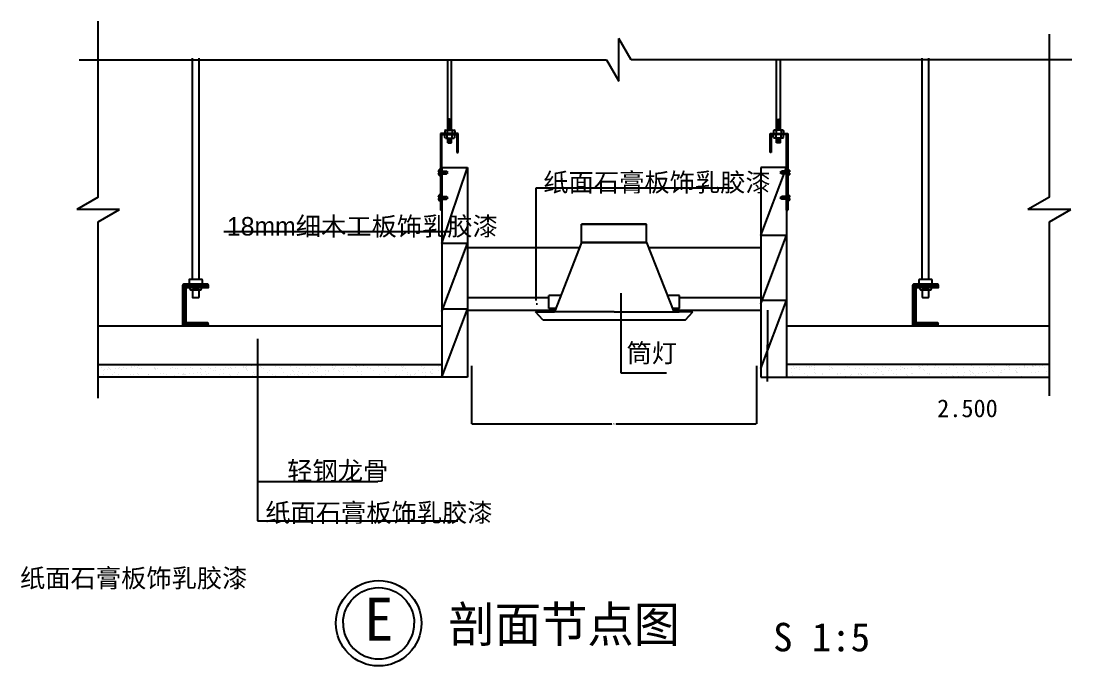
# Model space of a CAD drawing. Header units: metres. Extents: x -88447 to -86924, y -64539 to -63957.
# Drawn here: x -87662 to -86924, y -64467 to -64014 of the extents above; entities that cross this region are included whole.
import ezdxf

# ---------------------------------------------------------------- set-up
doc = ezdxf.new("R2010")
doc.units = ezdxf.units.M
for name, color, linetype in [('10', 8, 'Continuous'), ('16', 3, 'Continuous'), ('20', 1, 'Continuous'), ('7', 7, 'Continuous'), ('8', 7, 'Continuous'), ('D', 3, 'Continuous'), ('PUB_HATCH', 8, 'Continuous'), ('家具', 3, 'Continuous')]:
    doc.layers.add(name, color=color, linetype=linetype)
doc.dimstyles.get("Standard").update_dxf_attribs({"dimtxt": 2.5, "dimasz": 2.5, "dimexe": 1.25, "dimexo": 0.625, "dimtad": 1, "dimcen": 2.5, "dimazin": 3, "dimtfac": 1, "dimtmove": 0, "dimatfit": 3})

# ---------------------------------------------------------------- blocks, each defined once
blk = doc.blocks.new('P0J8LPTW')
at = {"color": 0}
for p, q in [((0, 0), (1, -1)), ((1, -1), (1, 0))]:
    blk.add_line(p, q, dxfattribs=at)
blk = doc.blocks.new('HY-4')
at = {"layer": '20'}
for points in [[(-5, 0, -1), (5, 0, -1)], [(-5, 0, 1), (5, 0, 1)]]:
    blk.add_lwpolyline(points, format="xyb", dxfattribs=at)
blk.add_circle((0, 0), 6, dxfattribs=at)
blk.add_circle((0, 0), 6, dxfattribs=at)
blk = doc.blocks.new('_CLOSEDFILLED')
at = {"color": 0, "linetype": 'BYBLOCK'}
blk.add_solid([(-1, 0.2), (0, 0), (-1, -0.2)], dxfattribs=at)
blk = doc.blocks.new('*D6')
for p, q in [((-87138.24, -64216.79), (-87138.24, -64241.79)), ((-87138.49, -64241.79), (-87138.74, -64241.79)), ((-87138.24, -64266.79), (-87138.24, -64241.79)), ((-87138.24, -64241.79), (-87138.24, -64241.79)), ((-87137.99, -64241.79), (-87137.74, -64241.79))]:
    blk.add_line(p, q)
at = {"layer": 'Defpoints'}
for p in [(-87138.24, -64216.79), (-87138.24, -64241.79), (-87138.24, -64266.79)]:
    blk.add_point(p, dxfattribs=at)
at = {"xscale": 0.25, "yscale": 0.25}
blk.add_blockref('_CLOSEDFILLED', (-87138.24, -64241.79), dxfattribs=at)
at = {"xscale": 0.25, "yscale": 0.25, "rotation": 180}
blk.add_blockref('_CLOSEDFILLED', (-87138.24, -64241.79), dxfattribs=at)
at = {"insert": (-87138.24, -64240.665), "char_height": 1, "attachment_point": 5}
blk.add_mtext('0', dxfattribs=at)
blk = doc.blocks.new('*D7')
for p, q in [((-87345.79, -64255.89), (-87345.79, -64296.67)), ((-87145.79, -64255.89), (-87145.79, -64296.67)), ((-87345.54, -64296.67), (-87247.29, -64296.67)), ((-87244.29, -64296.67), (-87146.04, -64296.67))]:
    blk.add_line(p, q)
at = {"layer": 'Defpoints'}
for p in [(-87345.79, -64255.89), (-87145.79, -64255.89), (-87345.79, -64296.67)]:
    blk.add_point(p, dxfattribs=at)
at = {"xscale": 0.25, "yscale": 0.25, "rotation": 180}
blk.add_blockref('_CLOSEDFILLED', (-87345.79, -64296.67), dxfattribs=at)
at = {"xscale": 0.25, "yscale": 0.25}
blk.add_blockref('_CLOSEDFILLED', (-87145.79, -64296.67), dxfattribs=at)
at = {"insert": (-87245.79, -64296.67), "char_height": 1, "attachment_point": 5}
blk.add_mtext('200', dxfattribs=at)

msp = doc.modelspace()

# ---------------------------------------------------------------- hatches: boundary and pattern name
at = {"layer": '10'}
h = msp.add_hatch(dxfattribs=at)
h.set_pattern_fill('AR-SAND', scale=3)
h.paths.add_polyline_path([(-87287.18, -64216.79), (-87286.74, -64215.67), (-87291.65, -64215.67), (-87291.65, -64207.79), (-87348.79, -64207.79), (-87348.79, -64216.79)])
h.paths.add_polyline_path([(-87142.79, -64216.79), (-87142.79, -64207.79), (-87199.97, -64207.79), (-87199.97, -64215.67), (-87204.85, -64215.67), (-87204.41, -64216.79)])
at = {"layer": '16'}
h = msp.add_hatch(dxfattribs=at)
h.set_pattern_fill('SOLID')
h.paths.add_polyline_path([(-87531.03, -64198.59, -0.41), (-87530.43, -64199.19), (-87530.43, -64200.99), (-87546.03, -64200.99), (-87546.03, -64225.24), (-87530.43, -64225.24), (-87530.43, -64227.04, -0.41), (-87531.03, -64227.64), (-87547.83, -64227.64, -0.41), (-87548.43, -64227.04), (-87548.43, -64199.19, -0.41), (-87547.83, -64198.59)])
h = msp.add_hatch(dxfattribs=at)
h.set_pattern_fill('SOLID')
h.paths.add_polyline_path([(-87018.77, -64198.59, -0.41), (-87018.17, -64199.19), (-87018.17, -64200.99), (-87033.77, -64200.99), (-87033.77, -64225.24), (-87018.17, -64225.24), (-87018.17, -64227.04, -0.41), (-87018.77, -64227.64), (-87035.57, -64227.64, -0.41), (-87036.17, -64227.04), (-87036.17, -64199.19, -0.41), (-87035.57, -64198.59)])

# ---------------------------------------------------------------- linework, layer by layer
at = {"layer": '10'}
for p, q in [((-87366.79, -64169.99), (-87348.79, -64116.61)), ((-87142.79, -64164.41), (-87124.79, -64116.61)), ((-87605.38, -64257.02), (-87605.38, -64257.02)), ((-87604.26, -64259.15), (-87604.26, -64259.15)), ((-87603.69, -64258.09), (-87603.69, -64258.09)), ((-87601.01, -64258.72), (-87601.01, -64258.72)), ((-87600.71, -64256.99), (-87600.71, -64256.99)), ((-87599.98, -64257.67), (-87599.98, -64257.67)), ((-87599.1, -64258.38), (-87599.1, -64258.38)), ((-87595.57, -64258), (-87595.57, -64258)), ((-87593.49, -64257.73), (-87593.49, -64257.73)), ((-87592.92, -64257), (-87592.92, -64257)), ((-87591.24, -64258.07), (-87591.24, -64258.07)), ((-87590.24, -64257.3), (-87590.24, -64257.3)), ((-87588.3, -64257.99), (-87588.3, -64257.99)), ((-87584.81, -64256.59), (-87584.81, -64256.59)), ((-87584.47, -64257.34), (-87584.47, -64257.34)), ((-87582.72, -64256.31), (-87582.72, -64256.31)), ((-87580.47, -64256.97), (-87580.47, -64256.97)), ((-87579.47, -64255.88), (-87579.47, -64255.88)), ((-87578.78, -64258.05), (-87578.78, -64258.05)), ((-87577.83, -64257.86), (-87577.83, -64257.86)), ((-87574.04, -64255.17), (-87574.04, -64255.17)), ((-87571.96, -64254.89), (-87571.96, -64254.89)), ((-87568.47, -64257.48), (-87568.47, -64257.48)), ((-87568.01, -64256.95), (-87568.01, -64256.95)), ((-87567.73, -64258.16), (-87567.73, -64258.16)), ((-87567.6, -64257.91), (-87567.6, -64257.91)), ((-87566.32, -64258.02), (-87566.32, -64258.02)), ((-87556.79, -64257.52), (-87556.79, -64257.52)), ((-87555.55, -64256.93), (-87555.55, -64256.93)), ((-87553.87, -64258), (-87553.87, -64258)), ((-87552.23, -64257.84), (-87552.23, -64257.84)), ((-87546.32, -64257.38), (-87546.32, -64257.38)), ((-87543.1, -64256.9), (-87543.1, -64256.9)), ((-87541.41, -64257.98), (-87541.41, -64257.98)), ((-87536.22, -64257.97), (-87536.22, -64257.97)), ((-87536.09, -64257.43), (-87536.09, -64257.43)), ((-87535.97, -64260.51), (-87535.97, -64260.51)), ((-87535.48, -64258.65), (-87535.48, -64258.65)), ((-87532.72, -64260.08), (-87532.72, -64260.08)), ((-87530.64, -64256.88), (-87530.64, -64256.88)), ((-87528.95, -64257.96), (-87528.95, -64257.96)), ((-87527.28, -64259.37), (-87527.28, -64259.37)), ((-87525.29, -64257.04), (-87525.29, -64257.04)), ((-87525.2, -64259.1), (-87525.2, -64259.1)), ((-87523.46, -64255.14), (-87523.46, -64255.14)), ((-87521.95, -64258.67), (-87521.95, -64258.67)), ((-87519.98, -64258.33), (-87519.98, -64258.33)), ((-87518.18, -64256.86), (-87518.18, -64256.86)), ((-87516.52, -64257.95), (-87516.52, -64257.95)), ((-87516.5, -64257.93), (-87516.5, -64257.93)), ((-87514.82, -64256.91), (-87514.82, -64256.91)), ((-87514.43, -64257.68), (-87514.43, -64257.68)), ((-87511.18, -64257.25), (-87511.18, -64257.25)), ((-87507.95, -64254.82), (-87507.95, -64254.82)), ((-87505.75, -64256.53), (-87505.75, -64256.53)), ((-87505.73, -64256.84), (-87505.73, -64256.84)), ((-87504.58, -64256.96), (-87504.58, -64256.96)), ((-87504.04, -64257.91), (-87504.04, -64257.91)), ((-87503.97, -64258.46), (-87503.97, -64258.46)), ((-87503.67, -64256.26), (-87503.67, -64256.26)), ((-87503.23, -64259.14), (-87503.23, -64259.14)), ((-87500.41, -64255.83), (-87500.41, -64255.83)), ((-87498.94, -64260.53), (-87498.94, -64260.53)), ((-87494.98, -64255.12), (-87494.98, -64255.12)), ((-87493.78, -64256.57), (-87493.78, -64256.57)), ((-87493.27, -64256.81), (-87493.27, -64256.81)), ((-87492.9, -64254.84), (-87492.9, -64254.84)), ((-87491.95, -64254.95), (-87491.95, -64254.95)), ((-87491.58, -64257.89), (-87491.58, -64257.89)), ((-87491.21, -64255.63), (-87491.21, -64255.63)), ((-87488.7, -64260.58), (-87488.7, -64260.58)), ((-87487.73, -64258.82), (-87487.73, -64258.82)), ((-87483.31, -64256.44), (-87483.31, -64256.44)), ((-87480.82, -64256.79), (-87480.82, -64256.79)), ((-87479.13, -64257.87), (-87479.13, -64257.87)), ((-87477.9, -64260.19), (-87477.9, -64260.19)), ((-87475.71, -64255.31), (-87475.71, -64255.31)), ((-87473.08, -64256.49), (-87473.08, -64256.49)), ((-87471.72, -64258.96), (-87471.72, -64258.96)), ((-87470.99, -64259.63), (-87470.99, -64259.63)), ((-87468.36, -64256.77), (-87468.36, -64256.77)), ((-87467.43, -64260.05), (-87467.43, -64260.05)), ((-87466.67, -64257.84), (-87466.67, -64257.84)), ((-87462.27, -64256.1), (-87462.27, -64256.1)), ((-87459.7, -64255.45), (-87459.7, -64255.45)), ((-87458.96, -64256.12), (-87458.96, -64256.12)), ((-87457.2, -64260.1), (-87457.2, -64260.1)), ((-87456.91, -64260.46), (-87456.91, -64260.46)), ((-87455.9, -64256.75), (-87455.9, -64256.75)), ((-87455.48, -64259.31), (-87455.48, -64259.31)), ((-87454.22, -64257.82), (-87454.22, -64257.82)), ((-87453.66, -64260.03), (-87453.66, -64260.03)), ((-87451.8, -64255.96), (-87451.8, -64255.96)), ((-87448.22, -64259.32), (-87448.22, -64259.32)), ((-87446.39, -64259.71), (-87446.39, -64259.71)), ((-87446.14, -64259.04), (-87446.14, -64259.04)), ((-87443.46, -64255.8), (-87443.46, -64255.8)), ((-87443.45, -64256.72), (-87443.45, -64256.72)), ((-87442.89, -64258.62), (-87442.89, -64258.62)), ((-87441.76, -64257.8), (-87441.76, -64257.8)), ((-87441.57, -64256.01), (-87441.57, -64256.01)), ((-87439.48, -64259.45), (-87439.48, -64259.45)), ((-87438.74, -64260.12), (-87438.74, -64260.12)), ((-87437.46, -64257.9), (-87437.46, -64257.9)), ((-87435.92, -64259.58), (-87435.92, -64259.58)), ((-87435.38, -64257.63), (-87435.38, -64257.63)), ((-87432.12, -64257.2), (-87432.12, -64257.2)), ((-87430.99, -64256.7), (-87430.99, -64256.7)), ((-87430.77, -64255.62), (-87430.77, -64255.62)), ((-87429.3, -64257.78), (-87429.3, -64257.78)), ((-87427.45, -64255.94), (-87427.45, -64255.94)), ((-87426.72, -64256.61), (-87426.72, -64256.61)), ((-87426.69, -64256.48), (-87426.69, -64256.48)), ((-87425.69, -64259.63), (-87425.69, -64259.63)), ((-87424.61, -64256.21), (-87424.61, -64256.21)), ((-87423.24, -64259.8), (-87423.24, -64259.8)), ((-87421.36, -64255.78), (-87421.36, -64255.78)), ((-87420.3, -64255.49), (-87420.3, -64255.49)), ((-87418.53, -64256.68), (-87418.53, -64256.68)), ((-87416.85, -64257.75), (-87416.85, -64257.75)), ((-87415.92, -64255.07), (-87415.92, -64255.07)), ((-87414.89, -64259.24), (-87414.89, -64259.24)), ((-87413.84, -64254.79), (-87413.84, -64254.79)), ((-87411.21, -64256.29), (-87411.21, -64256.29)), ((-87410.06, -64255.54), (-87410.06, -64255.54)), ((-87407.23, -64259.94), (-87407.23, -64259.94)), ((-87406.49, -64260.61), (-87406.49, -64260.61)), ((-87406.08, -64256.66), (-87406.08, -64256.66)), ((-87404.42, -64259.11), (-87404.42, -64259.11)), ((-87404.39, -64257.73), (-87404.39, -64257.73)), ((-87399.26, -64255.15), (-87399.26, -64255.15)), ((-87395.21, -64256.43), (-87395.21, -64256.43)), ((-87394.47, -64257.1), (-87394.47, -64257.1)), ((-87394.18, -64259.16), (-87394.18, -64259.16)), ((-87393.62, -64256.63), (-87393.62, -64256.63)), ((-87391.93, -64257.71), (-87391.93, -64257.71)), ((-87390.99, -64260.29), (-87390.99, -64260.29)), ((-87388.79, -64255.02), (-87388.79, -64255.02)), ((-87383.38, -64258.77), (-87383.38, -64258.77)), ((-87381.16, -64256.61), (-87381.16, -64256.61)), ((-87379.48, -64257.68), (-87379.48, -64257.68)), ((-87378.96, -64256.78), (-87378.96, -64256.78)), ((-87378.56, -64255.07), (-87378.56, -64255.07)), ((-87377.85, -64260.41), (-87377.85, -64260.41)), ((-87374.98, -64260.43), (-87374.98, -64260.43)), ((-87374.6, -64259.98), (-87374.6, -64259.98)), ((-87372.91, -64258.63), (-87372.91, -64258.63)), ((-87369.17, -64259.27), (-87369.17, -64259.27)), ((-87368.71, -64256.59), (-87368.71, -64256.59)), ((-87367.08, -64258.99), (-87367.08, -64258.99)), ((-87367.02, -64257.66), (-87367.02, -64257.66)), ((-87124.46, -64257.52), (-87124.46, -64257.52)), ((-87121.23, -64257.69), (-87121.23, -64257.69)), ((-87120.86, -64254.84), (-87120.86, -64254.84)), ((-87119.57, -64256.13), (-87119.57, -64256.13)), ((-87119.15, -64257.42), (-87119.15, -64257.42)), ((-87117.89, -64257.21), (-87117.89, -64257.21)), ((-87115.89, -64256.99), (-87115.89, -64256.99)), ((-87115.45, -64258.59), (-87115.45, -64258.59)), ((-87110.63, -64254.89), (-87110.63, -64254.89)), ((-87110.46, -64256.28), (-87110.46, -64256.28)), ((-87108.96, -64257.2), (-87108.96, -64257.2)), ((-87108.38, -64256), (-87108.38, -64256)), ((-87107.12, -64256.11), (-87107.12, -64256.11)), ((-87105.43, -64257.19), (-87105.43, -64257.19)), ((-87105.13, -64255.57), (-87105.13, -64255.57)), ((-87104.98, -64258.46), (-87104.98, -64258.46)), ((-87099.69, -64254.86), (-87099.69, -64254.86)), ((-87094.75, -64258.51), (-87094.75, -64258.51)), ((-87094.66, -64256.09), (-87094.66, -64256.09)), ((-87092.97, -64257.16), (-87092.97, -64257.16)), ((-87092.95, -64257.34), (-87092.95, -64257.34)), ((-87092.22, -64258.01), (-87092.22, -64258.01)), ((-87083.95, -64258.12), (-87083.95, -64258.12)), ((-87082.2, -64256.07), (-87082.2, -64256.07)), ((-87080.52, -64257.14), (-87080.52, -64257.14)), ((-87076.71, -64257.69), (-87076.71, -64257.69)), ((-87073.48, -64257.99), (-87073.48, -64257.99)), ((-87069.75, -64256.04), (-87069.75, -64256.04)), ((-87068.06, -64257.12), (-87068.06, -64257.12)), ((-87063.7, -64260.48), (-87063.7, -64260.48)), ((-87063.24, -64258.04), (-87063.24, -64258.04)), ((-87061.62, -64260.2), (-87061.62, -64260.2)), ((-87060.71, -64257.83), (-87060.71, -64257.83)), ((-87059.97, -64258.5), (-87059.97, -64258.5)), ((-87058.37, -64259.78), (-87058.37, -64259.78)), ((-87057.29, -64256.02), (-87057.29, -64256.02)), ((-87055.6, -64257.1), (-87055.6, -64257.1)), ((-87052.94, -64259.06), (-87052.94, -64259.06)), ((-87052.44, -64257.65), (-87052.44, -64257.65)), ((-87050.85, -64258.79), (-87050.85, -64258.79)), ((-87047.94, -64254.99), (-87047.94, -64254.99)), ((-87047.6, -64258.36), (-87047.6, -64258.36)), ((-87044.84, -64256), (-87044.84, -64256)), ((-87044.46, -64258.18), (-87044.46, -64258.18)), ((-87043.15, -64257.07), (-87043.15, -64257.07)), ((-87042.17, -64257.64), (-87042.17, -64257.64)), ((-87041.97, -64257.51), (-87041.97, -64257.51)), ((-87040.09, -64257.37), (-87040.09, -64257.37)), ((-87036.84, -64256.94), (-87036.84, -64256.94)), ((-87032.38, -64255.98), (-87032.38, -64255.98)), ((-87031.74, -64257.56), (-87031.74, -64257.56)), ((-87031.4, -64256.23), (-87031.4, -64256.23)), ((-87030.69, -64257.05), (-87030.69, -64257.05)), ((-87029.32, -64255.95), (-87029.32, -64255.95)), ((-87028.46, -64258.32), (-87028.46, -64258.32)), ((-87027.72, -64259), (-87027.72, -64259)), ((-87026.07, -64255.52), (-87026.07, -64255.52)), ((-87020.93, -64257.17), (-87020.93, -64257.17)), ((-87020.64, -64254.81), (-87020.64, -64254.81)), ((-87019.92, -64255.95), (-87019.92, -64255.95)), ((-87018.24, -64257.03), (-87018.24, -64257.03)), ((-87016.43, -64254.81), (-87016.43, -64254.81)), ((-87015.7, -64255.48), (-87015.7, -64255.48)), ((-87012.22, -64258.67), (-87012.22, -64258.67)), ((-87010.46, -64257.04), (-87010.46, -64257.04)), ((-87007.47, -64255.93), (-87007.47, -64255.93)), ((-87005.78, -64257.01), (-87005.78, -64257.01)), ((-87000.23, -64257.09), (-87000.23, -64257.09)), ((-87000.19, -64255.16), (-87000.19, -64255.16)), ((-86996.21, -64258.81), (-86996.21, -64258.81)), ((-86995.47, -64259.49), (-86995.47, -64259.49)), ((-86995.01, -64255.91), (-86995.01, -64255.91)), ((-86993.32, -64256.98), (-86993.32, -64256.98)), ((-86989.43, -64256.7), (-86989.43, -64256.7)), ((-86984.65, -64260.43), (-86984.65, -64260.43)), ((-86984.19, -64255.3), (-86984.19, -64255.3)), ((-86983.45, -64255.98), (-86983.45, -64255.98)), ((-86982.56, -64260.15), (-86982.56, -64260.15)), ((-86982.55, -64255.89), (-86982.55, -64255.89)), ((-86980.87, -64256.96), (-86980.87, -64256.96)), ((-86979.97, -64259.16), (-86979.97, -64259.16)), ((-86979.31, -64259.72), (-86979.31, -64259.72)), ((-86978.96, -64256.57), (-86978.96, -64256.57)), ((-86973.88, -64259.01), (-86973.88, -64259.01)), ((-86973.55, -64260.32), (-86973.55, -64260.32)), ((-86971.8, -64258.73), (-86971.8, -64258.73)), ((-86970.1, -64255.86), (-86970.1, -64255.86)), ((-86968.72, -64256.61), (-86968.72, -64256.61)), ((-86968.54, -64258.31), (-86968.54, -64258.31)), ((-86968.41, -64256.94), (-86968.41, -64256.94)), ((-86967.94, -64255.65), (-86967.94, -64255.65)), ((-86963.96, -64259.3), (-86963.96, -64259.3)), ((-86963.23, -64259.98), (-86963.23, -64259.98)), ((-86963.11, -64257.59), (-86963.11, -64257.59)), ((-86963.08, -64260.18), (-86963.08, -64260.18)), ((-86961.03, -64257.32), (-86961.03, -64257.32)), ((-86957.92, -64256.23), (-86957.92, -64256.23)), ((-86957.78, -64256.89), (-86957.78, -64256.89)), ((-86957.64, -64255.84), (-86957.64, -64255.84)), ((-86955.95, -64256.92), (-86955.95, -64256.92)), ((-86952.84, -64260.23), (-86952.84, -64260.23)), ((-86952.34, -64256.17), (-86952.34, -64256.17)), ((-86951.94, -64255.79), (-86951.94, -64255.79)), ((-86951.2, -64256.47), (-86951.2, -64256.47)), ((-86950.26, -64255.9), (-86950.26, -64255.9)), ((-86947.72, -64259.66), (-86947.72, -64259.66)), ((-86947.45, -64256.09), (-86947.45, -64256.09)), ((-86947.01, -64255.47), (-86947.01, -64255.47)), ((-86945.18, -64255.82), (-86945.18, -64255.82)), ((-86943.5, -64256.89), (-86943.5, -64256.89)), ((-86942.04, -64259.84), (-86942.04, -64259.84)), ((-87603.93, -64262.08), (-87603.93, -64262.08)), ((-87597.62, -64261.96), (-87597.62, -64261.96)), ((-87596.5, -64260.86), (-87596.5, -64260.86)), ((-87593.46, -64261.95), (-87593.46, -64261.95)), ((-87585.16, -64261.94), (-87585.16, -64261.94)), ((-87583.22, -64262), (-87583.22, -64262)), ((-87580.49, -64260.99), (-87580.49, -64260.99)), ((-87579.75, -64261.67), (-87579.75, -64261.67)), ((-87572.71, -64261.92), (-87572.71, -64261.92)), ((-87572.42, -64261.61), (-87572.42, -64261.61)), ((-87564.25, -64261.35), (-87564.25, -64261.35)), ((-87561.95, -64261.48), (-87561.95, -64261.48)), ((-87560.25, -64261.89), (-87560.25, -64261.89)), ((-87559.58, -64263.62), (-87559.58, -64263.62)), ((-87557.5, -64263.35), (-87557.5, -64263.35)), ((-87554.25, -64262.92), (-87554.25, -64262.92)), ((-87551.72, -64261.52), (-87551.72, -64261.52)), ((-87548.82, -64262.2), (-87548.82, -64262.2)), ((-87548.24, -64261.48), (-87548.24, -64261.48)), ((-87547.8, -64261.87), (-87547.8, -64261.87)), ((-87547.51, -64262.16), (-87547.51, -64262.16)), ((-87546.73, -64261.93), (-87546.73, -64261.93)), ((-87543.48, -64261.5), (-87543.48, -64261.5)), ((-87540.91, -64261.14), (-87540.91, -64261.14)), ((-87538.05, -64260.79), (-87538.05, -64260.79)), ((-87535.34, -64261.85), (-87535.34, -64261.85)), ((-87532, -64261.84), (-87532, -64261.84)), ((-87530.44, -64261), (-87530.44, -64261)), ((-87522.88, -64261.83), (-87522.88, -64261.83)), ((-87520.21, -64261.05), (-87520.21, -64261.05)), ((-87516, -64261.98), (-87516, -64261.98)), ((-87515.26, -64262.65), (-87515.26, -64262.65)), ((-87510.43, -64261.8), (-87510.43, -64261.8)), ((-87509.41, -64260.66), (-87509.41, -64260.66)), ((-87499.76, -64262.33), (-87499.76, -64262.33)), ((-87497.97, -64261.78), (-87497.97, -64261.78)), ((-87485.51, -64261.76), (-87485.51, -64261.76)), ((-87483.75, -64262.47), (-87483.75, -64262.47)), ((-87483.01, -64263.14), (-87483.01, -64263.14)), ((-87480.53, -64263.57), (-87480.53, -64263.57)), ((-87478.44, -64263.3), (-87478.44, -64263.3)), ((-87475.19, -64262.87), (-87475.19, -64262.87)), ((-87473.06, -64261.73), (-87473.06, -64261.73)), ((-87469.76, -64262.15), (-87469.76, -64262.15)), ((-87467.68, -64261.88), (-87467.68, -64261.88)), ((-87467.51, -64262.82), (-87467.51, -64262.82)), ((-87464.42, -64261.45), (-87464.42, -64261.45)), ((-87460.6, -64261.71), (-87460.6, -64261.71)), ((-87458.99, -64260.74), (-87458.99, -64260.74)), ((-87451.55, -64263.67), (-87451.55, -64263.67)), ((-87451.5, -64262.96), (-87451.5, -64262.96)), ((-87450.76, -64263.63), (-87450.76, -64263.63)), ((-87448.14, -64261.69), (-87448.14, -64261.69)), ((-87441.32, -64263.72), (-87441.32, -64263.72)), ((-87435.69, -64261.67), (-87435.69, -64261.67)), ((-87435.26, -64263.31), (-87435.26, -64263.31)), ((-87430.51, -64263.33), (-87430.51, -64263.33)), ((-87423.23, -64261.64), (-87423.23, -64261.64)), ((-87420.04, -64263.2), (-87420.04, -64263.2)), ((-87419.25, -64263.45), (-87419.25, -64263.45)), ((-87410.77, -64261.62), (-87410.77, -64261.62)), ((-87409.81, -64263.25), (-87409.81, -64263.25)), ((-87401.47, -64263.52), (-87401.47, -64263.52)), ((-87399.39, -64263.24), (-87399.39, -64263.24)), ((-87399.01, -64262.86), (-87399.01, -64262.86)), ((-87398.32, -64261.6), (-87398.32, -64261.6)), ((-87396.13, -64262.82), (-87396.13, -64262.82)), ((-87390.7, -64262.1), (-87390.7, -64262.1)), ((-87388.62, -64261.83), (-87388.62, -64261.83)), ((-87388.54, -64262.72), (-87388.54, -64262.72)), ((-87385.86, -64261.58), (-87385.86, -64261.58)), ((-87385.37, -64261.4), (-87385.37, -64261.4)), ((-87379.93, -64260.68), (-87379.93, -64260.68)), ((-87378.31, -64262.77), (-87378.31, -64262.77)), ((-87374.24, -64261.1), (-87374.24, -64261.1)), ((-87373.4, -64261.55), (-87373.4, -64261.55)), ((-87367.5, -64262.38), (-87367.5, -64262.38)), ((-87124.27, -64261.1), (-87124.27, -64261.1)), ((-87120.98, -64260.71), (-87120.98, -64260.71)), ((-87120.61, -64262.55), (-87120.61, -64262.55)), ((-87111.82, -64261.08), (-87111.82, -64261.08)), ((-87110.38, -64262.6), (-87110.38, -64262.6)), ((-87104.98, -64260.85), (-87104.98, -64260.85)), ((-87104.24, -64261.52), (-87104.24, -64261.52)), ((-87099.57, -64262.21), (-87099.57, -64262.21)), ((-87099.36, -64261.06), (-87099.36, -64261.06)), ((-87089.1, -64262.08), (-87089.1, -64262.08)), ((-87088.74, -64261.2), (-87088.74, -64261.2)), ((-87086.9, -64261.03), (-87086.9, -64261.03)), ((-87085.24, -64263.31), (-87085.24, -64263.31)), ((-87083.16, -64263.04), (-87083.16, -64263.04)), ((-87079.9, -64262.61), (-87079.9, -64262.61)), ((-87078.87, -64262.13), (-87078.87, -64262.13)), ((-87074.47, -64261.9), (-87074.47, -64261.9)), ((-87074.45, -64261.01), (-87074.45, -64261.01)), ((-87072.73, -64261.34), (-87072.73, -64261.34)), ((-87072.39, -64261.62), (-87072.39, -64261.62)), ((-87071.99, -64262.01), (-87071.99, -64262.01)), ((-87069.14, -64261.19), (-87069.14, -64261.19)), ((-87068.07, -64261.74), (-87068.07, -64261.74)), ((-87061.99, -64260.99), (-87061.99, -64260.99)), ((-87057.6, -64261.6), (-87057.6, -64261.6)), ((-87056.49, -64261.69), (-87056.49, -64261.69)), ((-87049.53, -64260.96), (-87049.53, -64260.96)), ((-87047.36, -64261.65), (-87047.36, -64261.65)), ((-87040.48, -64261.83), (-87040.48, -64261.83)), ((-87039.74, -64262.51), (-87039.74, -64262.51)), ((-87037.08, -64260.94), (-87037.08, -64260.94)), ((-87036.56, -64261.26), (-87036.56, -64261.26)), ((-87026.09, -64261.13), (-87026.09, -64261.13)), ((-87024.62, -64260.92), (-87024.62, -64260.92)), ((-87024.24, -64262.18), (-87024.24, -64262.18)), ((-87015.86, -64261.18), (-87015.86, -64261.18)), ((-87012.16, -64260.9), (-87012.16, -64260.9)), ((-87008.23, -64262.32), (-87008.23, -64262.32)), ((-87007.5, -64263), (-87007.5, -64263)), ((-87006.18, -64263.26), (-87006.18, -64263.26)), ((-87005.05, -64260.79), (-87005.05, -64260.79)), ((-87004.1, -64262.99), (-87004.1, -64262.99)), ((-87000.85, -64262.56), (-87000.85, -64262.56)), ((-86999.71, -64260.87), (-86999.71, -64260.87)), ((-86995.41, -64261.84), (-86995.41, -64261.84)), ((-86994.58, -64260.66), (-86994.58, -64260.66)), ((-86993.33, -64261.57), (-86993.33, -64261.57)), ((-86991.99, -64262.67), (-86991.99, -64262.67)), ((-86990.08, -64261.14), (-86990.08, -64261.14)), ((-86987.25, -64260.85), (-86987.25, -64260.85)), ((-86984.35, -64260.7), (-86984.35, -64260.7)), ((-86975.99, -64262.81), (-86975.99, -64262.81)), ((-86975.25, -64263.49), (-86975.25, -64263.49)), ((-86974.79, -64260.83), (-86974.79, -64260.83)), ((-86962.34, -64260.81), (-86962.34, -64260.81)), ((-86959.75, -64263.17), (-86959.75, -64263.17)), ((-86949.88, -64260.78), (-86949.88, -64260.78)), ((-86943.74, -64263.3), (-86943.74, -64263.3))]:
    msp.add_line(p, q, dxfattribs=at)
at = {"layer": '16'}
for p, q in [((-87541.76, -64195.11), (-87541.76, -64039.77)), ((-87537.11, -64195.11), (-87537.11, -64039.77)), ((-87029.49, -64195.11), (-87029.49, -64039.77)), ((-87024.84, -64195.11), (-87024.84, -64039.77)), ((-87366.79, -64116.61), (-87366.79, -64263.79)), ((-87366.79, -64116.61), (-87348.79, -64116.61)), ((-87348.79, -64116.61), (-87348.79, -64263.79)), ((-87142.79, -64116.61), (-87142.79, -64263.79)), ((-87124.79, -64116.61), (-87142.79, -64116.61)), ((-87124.79, -64116.61), (-87124.79, -64263.79)), ((-87348.79, -64172.79), (-87270.01, -64172.79)), ((-87221.58, -64172.79), (-87142.79, -64172.79)), ((-87548.43, -64227.04), (-87548.43, -64199.19)), ((-87531.03, -64198.59), (-87547.83, -64198.59)), ((-87546.03, -64225.24), (-87546.03, -64200.99)), ((-87530.43, -64200.99), (-87546.03, -64200.99)), ((-87530.43, -64200.99), (-87530.43, -64199.19)), ((-87036.17, -64227.04), (-87036.17, -64199.19)), ((-87018.77, -64198.59), (-87035.57, -64198.59)), ((-87033.77, -64225.24), (-87033.77, -64200.99)), ((-87018.17, -64200.99), (-87033.77, -64200.99)), ((-87018.17, -64200.99), (-87018.17, -64199.19)), ((-87348.79, -64207.79), (-87291.65, -64207.79)), ((-87200.51, -64207.79), (-87142.79, -64207.79)), ((-87348.79, -64216.79), (-87287.18, -64216.79)), ((-87204.41, -64216.79), (-87142.79, -64216.79)), ((-87607.86, -64227.79), (-87366.79, -64227.79)), ((-87124.79, -64227.79), (-86941.21, -64227.79)), ((-87607.86, -64254.79), (-87366.79, -64254.79)), ((-86941.21, -64254.79), (-87124.79, -64254.79)), ((-87348.79, -64263.79), (-87607.86, -64263.79)), ((-87142.79, -64263.79), (-86941.21, -64263.79))]:
    msp.add_line(p, q, dxfattribs=at)
for points in [[(-87535.38, -64195.11), (-87543.49, -64195.11, 0.41), (-87544.09, -64195.71), (-87544.09, -64198.59), (-87534.78, -64198.59), (-87534.78, -64195.71, 0.41)], [(-87535.36, -64200.99), (-87543.5, -64200.99), (-87543.5, -64201.85, 0.41), (-87542.9, -64202.45), (-87535.96, -64202.45, 0.41), (-87535.36, -64201.85)], [(-87023.11, -64195.11), (-87031.22, -64195.11, 0.41), (-87031.82, -64195.71), (-87031.82, -64198.59), (-87022.51, -64198.59), (-87022.51, -64195.71, 0.41)], [(-87023.09, -64200.99), (-87031.24, -64200.99), (-87031.24, -64201.85, 0.41), (-87030.64, -64202.45), (-87023.69, -64202.45, 0.41), (-87023.09, -64201.85)], [(-87537.11, -64202.45), (-87541.76, -64202.45), (-87541.76, -64207.37, 0.41), (-87541.16, -64207.97), (-87537.71, -64207.97, 0.41), (-87537.11, -64207.37)], [(-87024.84, -64202.45), (-87029.49, -64202.45), (-87029.49, -64207.37, 0.41), (-87028.89, -64207.97), (-87025.44, -64207.97, 0.41), (-87024.84, -64207.37)]]:
    msp.add_lwpolyline(points, format="xyb", close=True, dxfattribs=at)
for centre, start, end in [((-87547.83, -64199.19), 90, 180), ((-87531.03, -64199.19), 0, 90), ((-87035.57, -64199.19), 90, 180), ((-87018.77, -64199.19), 0, 90)]:
    msp.add_arc(centre, 0.6, start, end, dxfattribs=at)
at = {"layer": '20'}
for p, q in [((-87607.86, -64137.47), (-87607.86, -64013.74)), ((-86940.31, -64137.47), (-86940.31, -64022.87)), ((-87242.37, -64056.03), (-87242.37, -64026.03)), ((-87233.71, -64041.03), (-87242.37, -64026.03)), ((-87621.29, -64041.03), (-87251.03, -64041.03)), ((-87251.03, -64041.03), (-87242.37, -64056.03)), ((-86924.43, -64041.03), (-87233.71, -64041.03)), ((-87607.86, -64137.47), (-87622.86, -64146.13)), ((-86940.31, -64137.47), (-86955.31, -64146.13)), ((-87592.86, -64146.13), (-87622.86, -64146.13)), ((-87607.86, -64154.79), (-87592.86, -64146.13)), ((-86925.31, -64146.13), (-86955.31, -64146.13)), ((-86940.31, -64154.79), (-86925.31, -64146.13)), ((-87607.86, -64278.52), (-87607.86, -64154.79)), ((-86940.31, -64277), (-86940.31, -64154.79))]:
    msp.add_line(p, q, dxfattribs=at)
at = {"layer": 'D'}
for p, q in [((-87359.89, -64083.15), (-87362.53, -64082.5)), ((-87359.89, -64084.17), (-87362.53, -64083.52)), ((-87131.7, -64083.15), (-87129.06, -64082.5)), ((-87131.7, -64084.17), (-87129.06, -64083.52)), ((-87359.89, -64085.19), (-87362.53, -64084.54)), ((-87359.89, -64086.21), (-87362.53, -64085.56)), ((-87359.89, -64087.23), (-87362.53, -64086.58)), ((-87359.89, -64088.25), (-87362.53, -64087.6)), ((-87359.89, -64089.27), (-87362.53, -64088.62)), ((-87359.89, -64090.29), (-87362.53, -64089.64)), ((-87131.7, -64085.19), (-87129.06, -64084.54)), ((-87131.7, -64086.21), (-87129.06, -64085.56)), ((-87131.7, -64087.23), (-87129.06, -64086.58)), ((-87131.7, -64088.25), (-87129.06, -64087.6)), ((-87131.7, -64089.27), (-87129.06, -64088.62)), ((-87131.7, -64090.29), (-87129.06, -64089.64)), ((-87359.89, -64096.67), (-87362.53, -64096.02)), ((-87359.89, -64097.69), (-87362.53, -64097.04)), ((-87359.89, -64098.71), (-87362.53, -64098.06)), ((-87131.7, -64096.67), (-87129.06, -64096.02)), ((-87131.7, -64097.69), (-87129.06, -64097.04)), ((-87131.7, -64098.71), (-87129.06, -64098.06)), ((-87367.65, -64119.11), (-87363.43, -64119.11)), ((-87123.93, -64119.11), (-87128.16, -64119.11)), ((-87367.65, -64121.09), (-87363.43, -64121.09)), ((-87123.93, -64121.09), (-87128.16, -64121.09)), ((-87367.65, -64136.84), (-87363.43, -64136.84)), ((-87367.65, -64138.82), (-87363.43, -64138.82)), ((-87123.93, -64136.84), (-87128.16, -64136.84)), ((-87123.93, -64138.82), (-87128.16, -64138.82)), ((-87366.79, -64146.59), (-87367.65, -64146.59)), ((-87124.79, -64146.59), (-87123.93, -64146.59))]:
    msp.add_line(p, q, dxfattribs=at)
at = {"layer": '家具'}
for p, q in [((-87362.53, -64090.29), (-87362.53, -64041.03)), ((-87359.89, -64090.29), (-87359.89, -64041.03)), ((-87131.7, -64090.29), (-87131.7, -64041.03)), ((-87129.06, -64090.29), (-87129.06, -64041.03)), ((-87364.21, -64090.29), (-87364.64, -64090.72)), ((-87364.64, -64090.72), (-87364.64, -64092.82)), ((-87364.21, -64090.29), (-87358.11, -64090.29)), ((-87362.95, -64090.72), (-87363.39, -64090.29)), ((-87362.51, -64090.29), (-87362.94, -64090.72)), ((-87362.94, -64090.72), (-87362.94, -64092.82)), ((-87359.47, -64090.72), (-87359.9, -64090.29)), ((-87359.02, -64090.29), (-87359.46, -64090.72)), ((-87359.46, -64090.72), (-87359.46, -64092.82)), ((-87357.68, -64090.72), (-87358.11, -64090.29)), ((-87357.68, -64090.72), (-87357.68, -64092.82)), ((-87133.91, -64090.72), (-87133.48, -64090.29)), ((-87133.91, -64090.72), (-87133.91, -64092.82)), ((-87127.38, -64090.29), (-87133.48, -64090.29)), ((-87132.56, -64090.29), (-87132.13, -64090.72)), ((-87132.13, -64090.72), (-87132.13, -64092.82)), ((-87132.12, -64090.72), (-87131.69, -64090.29)), ((-87129.08, -64090.29), (-87128.64, -64090.72)), ((-87128.64, -64090.72), (-87128.64, -64092.82)), ((-87128.63, -64090.72), (-87128.2, -64090.29)), ((-87127.38, -64090.29), (-87126.95, -64090.72)), ((-87126.95, -64090.72), (-87126.95, -64092.82)), ((-87359.46, -64092.82), (-87367.65, -64092.82)), ((-87367.65, -64092.82), (-87367.65, -64146.59)), ((-87366.79, -64093.51), (-87356.13, -64093.51)), ((-87366.79, -64119.11), (-87366.79, -64093.51)), ((-87364.64, -64095.61), (-87364.64, -64093.51)), ((-87364.21, -64096.04), (-87364.64, -64095.61)), ((-87364.21, -64096.04), (-87358.11, -64096.04)), ((-87362.95, -64095.61), (-87363.39, -64096.04)), ((-87362.94, -64095.61), (-87362.94, -64093.51)), ((-87362.51, -64096.04), (-87362.94, -64095.61)), ((-87362.53, -64099.21), (-87362.53, -64096.02)), ((-87359.47, -64095.61), (-87359.9, -64096.04)), ((-87355.27, -64092.82), (-87359.89, -64092.82)), ((-87359.89, -64099.21), (-87359.89, -64096.03)), ((-87359.46, -64095.61), (-87359.46, -64093.51)), ((-87359.02, -64096.04), (-87359.46, -64095.61)), ((-87357.68, -64095.61), (-87358.11, -64096.04)), ((-87357.68, -64095.61), (-87357.68, -64093.51)), ((-87356.13, -64093.51), (-87356.13, -64105.97)), ((-87355.27, -64105.97), (-87355.27, -64092.82)), ((-87136.31, -64092.82), (-87131.7, -64092.82)), ((-87136.31, -64105.97), (-87136.31, -64092.82)), ((-87135.45, -64093.51), (-87135.45, -64105.97)), ((-87124.79, -64093.51), (-87135.45, -64093.51)), ((-87133.91, -64095.61), (-87133.91, -64093.51)), ((-87133.91, -64095.61), (-87133.48, -64096.04)), ((-87127.38, -64096.04), (-87133.48, -64096.04)), ((-87132.56, -64096.04), (-87132.13, -64095.61)), ((-87132.13, -64092.82), (-87123.93, -64092.82)), ((-87132.13, -64095.61), (-87132.13, -64093.51)), ((-87132.12, -64095.61), (-87131.69, -64096.04)), ((-87131.7, -64099.21), (-87131.7, -64096.03)), ((-87129.08, -64096.04), (-87128.64, -64095.61)), ((-87129.06, -64099.21), (-87129.06, -64096.02)), ((-87128.64, -64095.61), (-87128.64, -64093.51)), ((-87128.63, -64095.61), (-87128.2, -64096.04)), ((-87127.38, -64096.04), (-87126.95, -64095.61)), ((-87126.95, -64095.61), (-87126.95, -64093.51)), ((-87124.79, -64119.11), (-87124.79, -64093.51)), ((-87123.93, -64092.82), (-87123.93, -64146.59)), ((-87362.53, -64099.21), (-87359.89, -64099.21)), ((-87129.06, -64099.21), (-87131.7, -64099.21)), ((-87356.13, -64105.97), (-87355.27, -64105.97)), ((-87135.45, -64105.97), (-87136.31, -64105.97)), ((-87369.16, -64119.59), (-87368.68, -64119.59)), ((-87368.68, -64120.61), (-87368.68, -64119.59)), ((-87367.65, -64121.09), (-87366.58, -64119.11)), ((-87366.9, -64121.09), (-87365.82, -64119.11)), ((-87366.15, -64121.09), (-87365.07, -64119.11)), ((-87365.4, -64121.09), (-87364.32, -64119.11)), ((-87364.65, -64121.09), (-87363.57, -64119.11)), ((-87362.36, -64120.1), (-87363.43, -64119.11)), ((-87363.43, -64121.09), (-87362.36, -64120.1)), ((-87129.23, -64120.1), (-87128.16, -64119.11)), ((-87128.16, -64121.09), (-87129.23, -64120.1)), ((-87126.94, -64121.09), (-87128.02, -64119.11)), ((-87126.19, -64121.09), (-87127.27, -64119.11)), ((-87125.44, -64121.09), (-87126.52, -64119.11)), ((-87124.69, -64121.09), (-87125.76, -64119.11)), ((-87123.93, -64121.09), (-87125.01, -64119.11)), ((-87122.43, -64119.59), (-87122.91, -64119.59)), ((-87122.91, -64120.61), (-87122.91, -64119.59)), ((-87369.17, -64120.61), (-87368.68, -64120.61)), ((-87366.79, -64136.84), (-87366.79, -64121.09)), ((-87124.79, -64136.84), (-87124.79, -64121.09)), ((-87122.41, -64120.61), (-87122.91, -64120.61)), ((-87369.17, -64138.33), (-87368.68, -64138.33)), ((-87369.16, -64137.32), (-87368.68, -64137.32)), ((-87368.68, -64138.33), (-87368.68, -64137.32)), ((-87367.65, -64138.82), (-87366.58, -64136.84)), ((-87366.9, -64138.82), (-87365.82, -64136.84)), ((-87366.79, -64146.59), (-87366.79, -64138.82)), ((-87366.15, -64138.82), (-87365.07, -64136.84)), ((-87365.4, -64138.82), (-87364.32, -64136.84)), ((-87364.65, -64138.82), (-87363.57, -64136.84)), ((-87362.36, -64137.83), (-87363.43, -64136.84)), ((-87363.43, -64138.82), (-87362.36, -64137.83)), ((-87129.23, -64137.83), (-87128.16, -64136.84)), ((-87128.16, -64138.82), (-87129.23, -64137.83)), ((-87126.94, -64138.82), (-87128.02, -64136.84)), ((-87126.19, -64138.82), (-87127.27, -64136.84)), ((-87125.44, -64138.82), (-87126.52, -64136.84)), ((-87124.69, -64138.82), (-87125.76, -64136.84)), ((-87123.93, -64138.82), (-87125.01, -64136.84)), ((-87124.79, -64146.59), (-87124.79, -64138.82)), ((-87122.43, -64137.32), (-87122.91, -64137.32)), ((-87122.91, -64138.33), (-87122.91, -64137.32)), ((-87122.41, -64138.33), (-87122.91, -64138.33)), ((-87268.65, -64169.3), (-87268.65, -64156.45)), ((-87222.94, -64156.45), (-87268.65, -64156.45)), ((-87268.65, -64156.45), (-87222.94, -64156.45)), ((-87222.94, -64169.3), (-87222.94, -64156.45)), ((-87268.65, -64169.3), (-87287.62, -64217.92)), ((-87268.65, -64169.3), (-87222.94, -64169.3)), ((-87222.94, -64169.3), (-87268.65, -64169.3)), ((-87222.94, -64169.3), (-87203.97, -64217.92)), ((-87291.65, -64215.67), (-87291.65, -64206.43)), ((-87283.13, -64206.43), (-87291.65, -64206.43)), ((-87199.97, -64206.43), (-87208.45, -64206.43)), ((-87199.97, -64215.67), (-87199.97, -64206.43)), ((-87286.74, -64215.67), (-87291.65, -64215.67)), ((-87199.97, -64215.67), (-87204.85, -64215.67)), ((-87295.79, -64223.55), (-87300.96, -64217.92)), ((-87300.96, -64217.92), (-87287.62, -64217.92)), ((-87295.79, -64223.55), (-87195.79, -64223.55)), ((-87245.79, -64217.92), (-87291.51, -64217.92)), ((-87245.79, -64217.92), (-87200.08, -64217.92)), ((-87190.63, -64217.92), (-87203.97, -64217.92)), ((-87195.79, -64223.55), (-87190.63, -64217.92))]:
    msp.add_line(p, q, dxfattribs=at)
for centre, radius, start, end in [((-87367.37, -64119.66), 1.81, 99.13, 177.89), ((-87124.22, -64119.66), 1.81, 2.11, 80.87), ((-87367.42, -64120.54), 1.76, 182.34, 262.26), ((-87124.17, -64120.54), 1.76, 277.74, 357.66), ((-87367.37, -64137.39), 1.81, 99.13, 177.89), ((-87367.42, -64138.26), 1.76, 182.34, 262.26), ((-87124.22, -64137.39), 1.81, 2.11, 80.87), ((-87124.17, -64138.26), 1.76, 277.74, 357.66)]:
    msp.add_arc(centre, radius, start, end, dxfattribs=at)

# ---------------------------------------------------------------- block references
at = {"layer": '8', "xscale": 5, "yscale": 5, "zscale": 5}
msp.add_blockref('HY-4', (-87411.02, -64436.58), dxfattribs=at)
at = {"layer": 'PUB_HATCH', "xscale": 47.79, "yscale": 18, "rotation": 90}
for p in [(-87142.79, -64212.2), (-87366.79, -64217.79), (-87366.79, -64263.79), (-87142.79, -64257.79)]:
    msp.add_blockref('P0J8LPTW', p, dxfattribs=at)

# ---------------------------------------------------------------- texts
for s, height, p in [('E', 30, (-87421.05, -64448.72)), ('剖面节点图', 25, (-87362.05, -64449.88)), ('S 1:5', 20, (-87134.15, -64456.28))]:
    msp.add_text(s, height=height).set_placement(p)
at = {"layer": '7'}
msp.add_text('2.500', height=12.5, dxfattribs=at).set_placement((-87019.04, -64291.9))
at = {"layer": '7', "char_height": 13, "attachment_point": 1}
for s, insert in [('\\f幼圆|b0|i0|c134|p49;纸面石膏板饰乳胶漆', (-87295.45, -64120.49)), ('\\f幼圆|b0|i0|c134|p49;18mm细木工板饰乳胶漆', (-87517.53, -64151.37)), ('\\f幼圆|b0|i0|c134|p49;轻钢龙骨', (-87475.19, -64323.01)), ('\\f幼圆|b0|i0|c134|p49;纸面石膏板饰乳胶漆', (-87490.65, -64352.42))]:
    msp.add_mtext(s, dxfattribs=dict(at, insert=insert))
at = {"layer": '8', "char_height": 13, "attachment_point": 1}
for s, insert in [('\\f幼圆|b0|i0|c134|p49;筒灯', (-87237.06, -64240.44)), ('\\f幼圆|b0|i0|c134|p49;纸面石膏板饰乳胶漆', (-87662.75, -64398.4))]:
    msp.add_mtext(s, dxfattribs=dict(at, insert=insert))

# ---------------------------------------------------------------- dimensions: what is measured, and where the dimension line sits
dim = msp.add_linear_dim(base=(-87138.24, -64241.79), p1=(-87138.24, -64266.79), p2=(-87138.24, -64216.79), dimstyle='Standard')
dim.commit()
dim.dimension.update_dxf_attribs({"geometry": '*D6', "text_midpoint": (-87138.24, -64240.665)})
dim = msp.add_linear_dim(base=(-87345.79, -64296.67), p1=(-87345.79, -64255.89), p2=(-87145.79, -64255.89), text='200', dimstyle='Standard')
dim.commit()
dim.dimension.update_dxf_attribs({"geometry": '*D7', "text_midpoint": (-87245.79, -64296.67)})

# ---------------------------------------------------------------- leaders
at = {"layer": '10'}
msp.add_leader([(-87360.89, -64161.65), (-87519.6, -64161.65)], dimstyle='Standard', dxfattribs=at)
at = {"layer": '7'}
for points in [[(-87300.39, -64209.96), (-87300.39, -64130.77), (-87162.3, -64130.77)], [(-87241.06, -64204.92), (-87241.06, -64260.67), (-87209.08, -64260.67)], [(-87496.13, -64236.81), (-87496.13, -64337), (-87411.65, -64337)], [(-87496.13, -64260.62), (-87496.13, -64364.77), (-87355.36, -64364.77)]]:
    msp.add_leader(points, dimstyle='Standard', dxfattribs=at)

doc.saveas('drawing.dxf')
